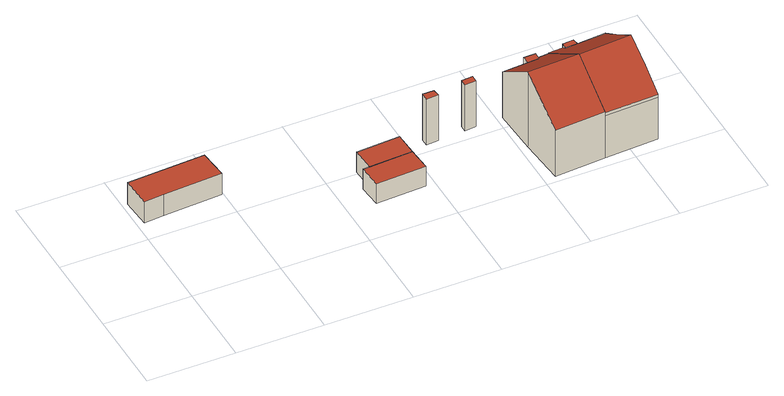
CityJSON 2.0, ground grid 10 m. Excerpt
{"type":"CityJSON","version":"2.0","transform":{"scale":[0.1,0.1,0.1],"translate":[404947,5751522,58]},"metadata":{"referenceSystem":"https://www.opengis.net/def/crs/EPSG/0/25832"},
"CityObjects":{
"building1":{"type":"Building","attributes":{"Gemeindeschluessel":"05515000","Geometrietyp2DReferenz":"3000","function":"31001_2460","roofType":"1000","measuredHeight":2.75},"geometry":[{"type":"Solid","lod":"2","boundaries":[[[[0,1,2,3]],[[4,5,1,0]],[[6,7,5,4]],[[8,9,7,6]],[[3,2,9,8]],[[6,4,0,3,8]],[[1,5,7,9,2]]]],"semantics":{"surfaces":[{"type":"WallSurface"},{"type":"RoofSurface"},{"type":"GroundSurface"}],"values":[[0,0,0,0,0,1,2]]}}]},
"building2":{"type":"Building","attributes":{"Gemeindeschluessel":"05515000","Geometrietyp2DReferenz":"3000","function":"31001_2460","roofType":"1000","measuredHeight":2.56},"geometry":[{"type":"Solid","lod":"2","boundaries":[[[[10,11,12,13]],[[14,15,11,10]],[[16,17,15,14]],[[13,12,17,16]],[[14,10,13,16]],[[11,15,17,12]]]],"semantics":{"surfaces":[{"type":"WallSurface"},{"type":"RoofSurface"},{"type":"GroundSurface"}],"values":[[0,0,0,0,1,2]]}}]},
"building3":{"type":"Building","attributes":{"Gemeindeschluessel":"05515000","Geometrietyp2DReferenz":"3000","function":"51009_1611","roofType":"1000","measuredHeight":2.56},"geometry":[{"type":"Solid","lod":"2","boundaries":[[[[18,19,20,21]],[[22,23,19,18]],[[13,12,23,22]],[[21,20,12,13]],[[22,18,21,13]],[[19,23,12,20]]]],"semantics":{"surfaces":[{"type":"WallSurface"},{"type":"RoofSurface"},{"type":"GroundSurface"}],"values":[[0,0,0,0,1,2]]}}]},
"building4":{"type":"Building","attributes":{"Gemeindeschluessel":"05515000","Geometrietyp2DReferenz":"3000","function":"51009_1610","roofType":"9999","measuredHeight":6},"geometry":[{"type":"Solid","lod":"2","boundaries":[[[[24,25,26,27]],[[25,28,29,26]],[[24,30,28,25]],[[27,31,30,24]],[[26,29,31,27]],[[28,30,31,29]]]],"semantics":{"surfaces":[{"type":"RoofSurface"},{"type":"WallSurface"},{"type":"GroundSurface"}],"values":[[0,1,1,1,1,2]]}}]},
"building5":{"type":"Building","attributes":{"Gemeindeschluessel":"05515000","Geometrietyp2DReferenz":"3000","function":"51009_1610","roofType":"9999","measuredHeight":6},"geometry":[{"type":"Solid","lod":"2","boundaries":[[[[32,33,34,35]],[[33,36,37,34]],[[32,38,36,33]],[[35,39,38,32]],[[34,37,39,35]],[[36,38,39,37]]]],"semantics":{"surfaces":[{"type":"RoofSurface"},{"type":"WallSurface"},{"type":"GroundSurface"}],"values":[[0,1,1,1,1,2]]}}]},
"building6":{"type":"Building","attributes":{"Gemeindeschluessel":"05515000","Geometrietyp2DReferenz":"3000","function":"31001_1000","roofType":"3100","measuredHeight":9.73},"address":[{"country":"Germany","locality":"Münster","thoroughfareNumber":"111","thoroughfareName":"Töpferstraße"}],"geometry":[{"type":"Solid","lod":"2","boundaries":[[[[40,41,42,43]],[[44,45,41,40]],[[46,47,45,44]],[[48,49,47,46]],[[50,51,49,48]],[[52,53,51,50]],[[54,55,53,52]],[[56,57,55,54]],[[43,42,57,56]],[[50,48,46,44,40,43,52]],[[56,54,52,43]],[[41,45,47,49,51,53,55,57,42]]]],"semantics":{"surfaces":[{"type":"WallSurface"},{"type":"RoofSurface"},{"type":"GroundSurface"}],"values":[[0,0,0,0,0,0,0,0,0,1,1,2]]}}]},
"building7":{"type":"Building","attributes":{"Gemeindeschluessel":"05515000","Geometrietyp2DReferenz":"3000","function":"51009_1610","roofType":"9999","measuredHeight":6},"geometry":[{"type":"Solid","lod":"2","boundaries":[[[[58,59,44,46]],[[59,60,45,44]],[[58,49,60,59]],[[46,47,49,58]],[[44,45,47,46]],[[60,49,47,45]]]],"semantics":{"surfaces":[{"type":"RoofSurface"},{"type":"WallSurface"},{"type":"GroundSurface"}],"values":[[0,1,1,1,1,2]]}}]},
"building8":{"type":"Building","attributes":{"Gemeindeschluessel":"05515000","Geometrietyp2DReferenz":"3000","function":"31001_1000","roofType":"5000","measuredHeight":9.73},"address":[{"country":"Germany","locality":"Münster","thoroughfareNumber":"109","thoroughfareName":"Töpferstraße"}],"geometry":[{"type":"Solid","lod":"2","boundaries":[[[[61,62,63,64]],[[65,66,62,61]],[[67,68,66,65]],[[69,70,68,67]],[[71,72,70,69]],[[73,74,72,71]],[[75,55,74,73]],[[76,51,55,75]],[[64,63,51,76]],[[77,78,64,76,79,80,81,82]],[[80,79,83,84,85]],[[85,84,73,71]],[[84,83,75,73]],[[83,79,76,75]],[[81,80,85,71,69]],[[82,81,69,67]],[[78,77,65,61]],[[78,61,64]],[[77,82,67,65]],[[62,66,68,70,72,74,55,51,63]]]],"semantics":{"surfaces":[{"type":"WallSurface"},{"type":"RoofSurface"},{"type":"GroundSurface"}],"values":[[0,0,0,0,0,0,0,0,0,1,1,0,0,0,0,0,0,0,0,2]]}}]},
"building9":{"type":"Building","attributes":{"Gemeindeschluessel":"05515000","Geometrietyp2DReferenz":"3000","function":"51009_1610","roofType":"9999","measuredHeight":6},"geometry":[{"type":"Solid","lod":"2","boundaries":[[[[86,87,88,89]],[[87,63,62,88]],[[86,90,63,87]],[[89,66,90,86]],[[88,62,66,89]],[[63,90,66,62]]]],"semantics":{"surfaces":[{"type":"RoofSurface"},{"type":"WallSurface"},{"type":"GroundSurface"}],"values":[[0,1,1,1,1,2]]}}]}
},
"vertices":[
[6,160,30],[6,160,2],[8,125,2],[8,125,30],[95,165,30],[95,165,2],[98,131,30],[98,131,2],[31,127,30],[31,127,2],
[288,50,30],[288,50,4],[286,77,4],[286,77,30],[231,47,30],[231,47,4],[229,74,30],[229,74,4],
[235,101,30],[235,101,4],[236,74,4],[236,74,30],[285,104,30],[285,104,4],
[329,115,66],[316,115,66],[316,106,66],[330,107,66],[316,115,6],[316,106,6],[329,115,6],[330,107,6],
[374,118,66],[361,117,66],[361,109,66],[374,110,66],[361,117,6],[361,109,6],[374,118,6],[374,110,6],
[404,111,66],[404,111,6],[407,58,6],[407,58,104],[434,113,66],[434,113,6],[447,114,66],[447,114,6],[447,122,60],[447,122,6],[462,123,60],[462,123,6],[466,61,104],[466,61,6],[469,8,66],[469,8,6],[411,4,66],[411,4,6],
[447,122,66],[433,122,66],[433,122,6],
[478,116,61],[478,116,6],[478,124,6],[478,124,61],[492,117,61],[492,117,6],[524,119,61],[524,119,6],[525,97,61],[525,97,6],[529,37,61],[529,37,6],[530,11,61],[530,11,6],[469,8,61],[462,123,61],[492,117,67],[478,116,67],[466,62,103],[527,66,103],[525,97,81],[524,119,67],[469,8,65],[530,11,65],[529,37,84],
[491,125,66],[478,124,66],[478,116,66],[492,117,66],[491,125,6]
]}
